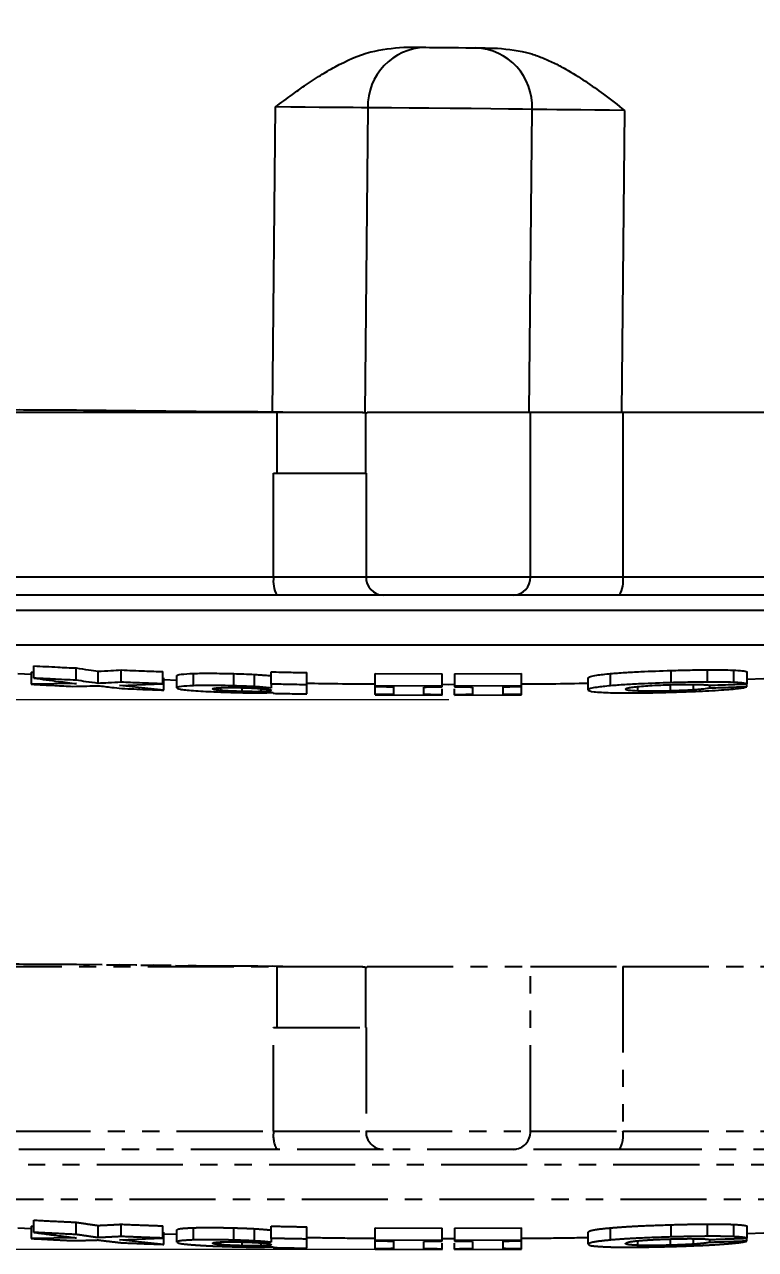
# Model space of a CAD drawing. Header units: millimetres. Extents: x 2454 to 4226, y 715 to 1968.
# Drawn here: x 3172 to 3225.9, y 792.8 to 883.1 of the extents above; entities that cross this region are included whole.
import ezdxf

# ---------------------------------------------------------------- set-up
doc = ezdxf.new("R2010")
doc.units = ezdxf.units.MM
doc.linetypes.add('PHANTOM', pattern=[12.7, 6.35, -1.27, 1.27, -1.27, 1.27, -1.27])
doc.layers.add('标注', color=3, linetype='Continuous', lineweight=13)
doc.styles.add('SLDTEXTSTYLE1', font='txt.shx', dxfattribs={"width": 0.7, "bigfont": 'gbcbig.shx'})
doc.dimstyles.new('SLDDIMSTYLE12$0', dxfattribs={"dimtxt": 12, "dimasz": 10, "dimexe": 0, "dimexo": 0.0625, "dimgap": 0.875, "dimtad": 1, "dimdec": 1, "dimlfac": 1.8, "dimrnd": 1e-09, "dimzin": 12, "dimdsep": 46, "dimtxsty": 'SLDTEXTSTYLE1', "dimcen": 0.09, "dimdle": 8.16, "dimclrd": 3, "dimclre": 3, "dimadec": 0, "dimazin": 3, "dimtfac": 1, "dimtdec": 1, "dimtofl": 0, "dimtmove": 0, "dimatfit": 3, "dimfxl": 0, "dimfrac": 2, "dimtolj": 1, "dimlwd": 5, "dimlwe": 5, "dimarcsym": 0})

# ---------------------------------------------------------------- blocks, each defined once
blk = doc.blocks.new('*D50')
at = {"layer": 'Defpoints', "color": 0, "transparency": 16777216}
for p in [(3205.353, 1072.804), (3019.249, 833.301), (3203.378, 833.301)]:
    blk.add_point(p, dxfattribs=at)
at = {"layer": '标注', "color": 3, "lineweight": 5, "transparency": 16777216}
blk.add_line((3205.291, 1072.804), (3019.249, 1072.804), dxfattribs=at)
at = {"layer": '标注', "color": 3, "linetype": 'Continuous', "lineweight": 5, "transparency": 16777216}
for p, q in [((3019.249, 1062.804), (3019.249, 843.301)), ((3203.316, 833.301), (3019.249, 833.301))]:
    blk.add_line(p, q, dxfattribs=at)
at = {"layer": '标注', "color": 3, "transparency": 16777216}
for points in [[(3017.583, 1062.804), (3020.916, 1062.804), (3019.249, 1072.804)], [(3017.583, 843.301), (3020.916, 843.301), (3019.249, 833.301)]]:
    blk.add_solid(points, dxfattribs=at)
at = {"layer": '标注', "color": 0, "transparency": 16777216, "insert": (3004.66, 912.633), "char_height": 12, "attachment_point": 5, "rotation": 90, "style": 'SLDTEXTSTYLE1'}
blk.add_mtext('\\A1;{\\fSimSun|b0|i0|c134|p2;\\H2.28571x;245}', dxfattribs=at)
blk = doc.blocks.new('*D64')
at = {"layer": 'Defpoints', "color": 0, "transparency": 16777216}
for p in [(3203.378, 833.301), (3018.945, 792.761), (3202.827, 792.761)]:
    blk.add_point(p, dxfattribs=at)
at = {"layer": '标注', "color": 3, "lineweight": 5, "transparency": 16777216}
blk.add_line((3203.316, 833.301), (3018.945, 833.301), dxfattribs=at)
at = {"layer": '标注', "color": 3, "linetype": 'Continuous', "lineweight": 5, "transparency": 16777216}
for p, q in [((3018.945, 823.301), (3018.945, 802.761)), ((3202.765, 792.761), (3018.945, 792.761))]:
    blk.add_line(p, q, dxfattribs=at)
at = {"layer": '标注', "color": 3, "transparency": 16777216}
for points in [[(3017.279, 823.301), (3020.612, 823.301), (3018.945, 833.301)], [(3017.279, 802.761), (3020.612, 802.761), (3018.945, 792.761)]]:
    blk.add_solid(points, dxfattribs=at)
at = {"layer": '标注', "color": 0, "transparency": 16777216, "insert": (3004.356, 813.031), "char_height": 12, "attachment_point": 5, "rotation": 90, "style": 'SLDTEXTSTYLE1'}
blk.add_mtext('\\A1;{\\H2.28571x;45}', dxfattribs=at)

msp = doc.modelspace()

# ---------------------------------------------------------------- linework, layer by layer
at = {"color": 7, "linetype": 'Continuous', "lineweight": 25}
for p, q in [((3190.304, 854.523), (3190.528, 877.022)), ((3197.342, 876.967), (3197.119, 854.468)), ((3209.252, 854.516), (3209.474, 876.846)), ((3216.289, 876.766), (3216.068, 854.516)), ((3155.716, 854.516), (3190.622, 854.516)), ((3191.074, 854.516), (3190.304, 854.523)), ((3190.622, 854.516), (3190.622, 850.016)), ((3190.622, 854.516), (3196.967, 854.516)), ((3197.119, 854.468), (3196.96, 854.469)), ((3197.119, 854.468), (3197.294, 854.467)), ((3197.173, 854.467), (3197.173, 850.016)), ((3197.289, 854.516), (3209.343, 854.516)), ((3209.343, 842.366), (3209.343, 854.516)), ((3209.343, 854.516), (3216.158, 854.516)), ((3216.158, 854.516), (3216.158, 842.366)), ((3216.158, 854.516), (3250.838, 854.516)), ((3190.396, 842.366), (3190.396, 850.016)), ((3190.396, 850.016), (3197.211, 850.016)), ((3197.211, 850.016), (3197.211, 842.366)), ((3132.439, 842.366), (3190.396, 842.366)), ((3190.396, 842.366), (3197.211, 842.366)), ((3197.211, 842.366), (3209.343, 842.366)), ((3209.343, 842.366), (3216.158, 842.366)), ((3216.158, 842.366), (3274.116, 842.366)), ((3190.637, 841.016), (3133.767, 841.016)), ((3198.475, 841.016), (3190.637, 841.016)), ((3208.08, 841.016), (3198.475, 841.016)), ((3215.917, 841.016), (3208.08, 841.016)), ((3272.787, 841.016), (3215.917, 841.016)), ((3139.254, 839.903), (3267.3, 839.903)), ((3141.666, 837.359), (3203.277, 837.359)), ((3172.706, 834.899), (3172.706, 835.802)), ((3171.515, 835.241), (3172.514, 835.188)), ((3172.514, 835.349), (3172.706, 835.351)), ((3172.514, 835.349), (3172.514, 834.447)), ((3175.823, 834.744), (3175.823, 835.647)), ((3177.445, 834.51), (3177.445, 835.412)), ((3179.149, 834.597), (3179.149, 835.5)), ((3182.22, 834.479), (3182.22, 835.381)), ((3182.302, 834.014), (3182.302, 834.915)), ((3182.302, 834.791), (3183.265, 834.76)), ((3183.265, 834.188), (3183.265, 835.089)), ((3184.474, 834.342), (3184.474, 835.243)), ((3187.462, 834.33), (3187.462, 835.231)), ((3188.965, 835.173), (3188.965, 834.271)), ((3190.221, 834.459), (3190.221, 835.36)), ((3192.842, 834.406), (3192.842, 835.308)), ((3197.877, 835.239), (3202.827, 835.215)), ((3197.877, 834.338), (3197.877, 835.239)), ((3202.827, 834.313), (3202.827, 835.215)), ((3203.727, 835.215), (3208.677, 835.239)), ((3203.727, 835.215), (3203.727, 834.313)), ((3208.677, 834.338), (3208.677, 835.239)), ((3213.61, 834.023), (3213.61, 834.924)), ((3215.259, 834.335), (3215.259, 835.237)), ((3219.714, 834.562), (3219.714, 835.464)), ((3222.399, 834.611), (3222.399, 835.513)), ((3224.312, 835.489), (3224.312, 834.586)), ((3225.313, 834.825), (3226.551, 834.871)), ((3225.341, 834.471), (3225.341, 835.373)), ((3175.859, 834.493), (3172.514, 834.447)), ((3179.021, 834.354), (3182.22, 834.479)), ((3182.302, 834.014), (3179.021, 834.354)), ((3186.472, 834.194), (3186.472, 833.991)), ((3188.039, 834.171), (3188.039, 833.915)), ((3189.442, 834.128), (3189.442, 833.903)), ((3192.842, 833.731), (3192.842, 834.406)), ((3202.827, 834.313), (3197.877, 834.338)), ((3197.877, 833.698), (3197.877, 834.322)), ((3199.227, 834.251), (3199.227, 833.702)), ((3201.477, 833.691), (3201.477, 834.239)), ((3202.827, 834.442), (3203.277, 834.441)), ((3202.827, 834.258), (3202.827, 834.313)), ((3202.827, 833.673), (3202.827, 834.101)), ((3203.277, 834.441), (3203.727, 834.442)), ((3208.677, 834.338), (3203.727, 834.313)), ((3203.727, 834.313), (3203.727, 834.258)), ((3203.727, 833.673), (3203.727, 834.101)), ((3205.077, 834.239), (3205.077, 833.691)), ((3207.327, 833.702), (3207.327, 834.251)), ((3208.677, 833.698), (3208.677, 834.283)), ((3217.255, 833.941), (3217.255, 834.278)), ((3219.677, 833.954), (3219.677, 834.415)), ((3221.372, 834.027), (3221.372, 834.434)), ((3222.564, 834.155), (3222.564, 834.377)), ((3225.313, 834.252), (3225.313, 834.47)), ((3197.877, 833.663), (3202.827, 833.638)), ((3202.827, 833.638), (3202.827, 833.673)), ((3203.727, 833.673), (3203.727, 833.638)), ((3203.727, 833.638), (3208.677, 833.663))]:
    msp.add_line(p, q, dxfattribs=at)
at = {"color": 7, "linetype": 'PHANTOM', "lineweight": 25}
for p, q in [((3155.716, 813.639), (3190.622, 813.639)), ((3191.074, 813.639), (3190.304, 813.646)), ((3190.622, 813.639), (3190.622, 809.139)), ((3190.622, 813.639), (3196.967, 813.639)), ((3197.119, 813.591), (3196.96, 813.592)), ((3197.119, 813.591), (3197.294, 813.59)), ((3197.173, 813.59), (3197.173, 809.139)), ((3197.289, 813.639), (3209.343, 813.639)), ((3209.343, 801.489), (3209.343, 813.639)), ((3209.343, 813.639), (3216.158, 813.639)), ((3216.158, 813.639), (3216.158, 801.489)), ((3216.158, 813.639), (3250.838, 813.639)), ((3190.396, 801.489), (3190.396, 809.139)), ((3190.396, 809.139), (3197.211, 809.139)), ((3197.211, 809.139), (3197.211, 801.489)), ((3132.439, 801.489), (3190.396, 801.489)), ((3190.396, 801.489), (3197.211, 801.489)), ((3197.211, 801.489), (3209.343, 801.489)), ((3209.343, 801.489), (3216.158, 801.489)), ((3216.158, 801.489), (3274.116, 801.489)), ((3190.637, 800.139), (3133.767, 800.139)), ((3198.475, 800.139), (3190.637, 800.139)), ((3208.08, 800.139), (3198.475, 800.139)), ((3215.917, 800.139), (3208.08, 800.139)), ((3272.787, 800.139), (3215.917, 800.139)), ((3139.254, 799.026), (3267.3, 799.026)), ((3141.666, 796.482), (3203.277, 796.482)), ((3171.515, 794.364), (3172.514, 794.311)), ((3172.514, 794.472), (3172.706, 794.474)), ((3172.514, 794.472), (3172.514, 793.57)), ((3172.706, 794.022), (3172.706, 794.925)), ((3175.823, 793.867), (3175.823, 794.77)), ((3177.445, 793.633), (3177.445, 794.535)), ((3179.149, 793.72), (3179.149, 794.623)), ((3182.22, 793.602), (3182.22, 794.504)), ((3183.265, 793.311), (3183.265, 794.212)), ((3184.474, 793.465), (3184.474, 794.366)), ((3187.462, 793.453), (3187.462, 794.354)), ((3188.965, 794.296), (3188.965, 793.394)), ((3190.221, 793.582), (3190.221, 794.483)), ((3192.842, 793.529), (3192.842, 794.431)), ((3197.877, 794.362), (3202.827, 794.338)), ((3197.877, 793.461), (3197.877, 794.362)), ((3202.827, 793.436), (3202.827, 794.338)), ((3203.727, 794.338), (3208.677, 794.362)), ((3203.727, 794.338), (3203.727, 793.436)), ((3208.677, 793.461), (3208.677, 794.362)), ((3215.259, 793.458), (3215.259, 794.36)), ((3219.714, 793.685), (3219.714, 794.587)), ((3222.399, 793.734), (3222.399, 794.636)), ((3224.312, 794.612), (3224.312, 793.709)), ((3225.341, 793.594), (3225.341, 794.496)), ((3175.859, 793.616), (3172.514, 793.57)), ((3179.021, 793.477), (3182.22, 793.602)), ((3182.302, 793.137), (3179.021, 793.477)), ((3182.302, 793.137), (3182.302, 794.038)), ((3182.302, 793.914), (3183.265, 793.883)), ((3186.472, 793.317), (3186.472, 793.114)), ((3188.039, 793.294), (3188.039, 793.038)), ((3189.442, 793.251), (3189.442, 793.026)), ((3192.842, 792.854), (3192.842, 793.529)), ((3202.827, 793.436), (3197.877, 793.461)), ((3197.877, 792.821), (3197.877, 793.445)), ((3199.227, 793.373), (3199.227, 792.825)), ((3201.477, 792.814), (3201.477, 793.362)), ((3202.827, 793.565), (3203.277, 793.564)), ((3202.827, 793.381), (3202.827, 793.436)), ((3202.827, 792.796), (3202.827, 793.224)), ((3203.277, 793.564), (3203.727, 793.565)), ((3208.677, 793.461), (3203.727, 793.436)), ((3203.727, 793.436), (3203.727, 793.381)), ((3203.727, 792.796), (3203.727, 793.224)), ((3205.077, 793.362), (3205.077, 792.814)), ((3207.327, 792.825), (3207.327, 793.373)), ((3208.677, 792.821), (3208.677, 793.406)), ((3213.61, 793.146), (3213.61, 794.047)), ((3217.255, 793.064), (3217.255, 793.4)), ((3219.677, 793.077), (3219.677, 793.538)), ((3221.372, 793.15), (3221.372, 793.557)), ((3222.564, 793.278), (3222.564, 793.5)), ((3225.313, 793.948), (3226.551, 793.994)), ((3225.313, 793.375), (3225.313, 793.593)), ((3197.877, 792.786), (3202.827, 792.761)), ((3202.827, 792.761), (3202.827, 792.796)), ((3203.727, 792.796), (3203.727, 792.761)), ((3203.727, 792.761), (3208.677, 792.786))]:
    msp.add_line(p, q, dxfattribs=at)
at = {"color": 7, "linetype": 'Continuous', "lineweight": 25, "flags": 128}
for points in [[(3199.997, 881.431), (3200.239, 881.429), (3200.469, 881.427), (3200.688, 881.426), (3200.895, 881.425), (3201.09, 881.424), (3201.272, 881.423), (3201.442, 881.422), (3201.6, 881.421)], [(3201.6, 881.421), (3201.892, 881.419), (3202.326, 881.416), (3202.863, 881.411), (3203.453, 881.405), (3204.044, 881.399), (3204.58, 881.394), (3205.014, 881.388), (3205.306, 881.384)], [(3205.306, 881.384), (3205.464, 881.382), (3205.634, 881.379), (3205.816, 881.377), (3206.011, 881.374), (3206.218, 881.371), (3206.437, 881.368), (3206.667, 881.365), (3206.909, 881.362)], [(3197.342, 876.967), (3196.866, 876.969), (3196.257, 876.973), (3195.526, 876.978), (3194.685, 876.985), (3193.749, 876.993), (3192.733, 877.002), (3191.653, 877.012), (3190.528, 877.022)], [(3209.474, 876.846), (3208.75, 876.856), (3207.714, 876.869), (3206.427, 876.884), (3204.963, 876.899), (3203.408, 876.915), (3201.854, 876.93), (3200.39, 876.944), (3199.102, 876.955), (3198.066, 876.962), (3197.342, 876.967)], [(3216.289, 876.766), (3215.164, 876.778), (3214.084, 876.79), (3213.067, 876.801), (3212.131, 876.812), (3211.291, 876.822), (3210.56, 876.831), (3209.951, 876.839), (3209.474, 876.846)], [(3132.35, 854.975), (3133.376, 854.975), (3134.718, 854.972), (3136.37, 854.965), (3138.324, 854.955), (3140.572, 854.942), (3143.103, 854.926), (3145.906, 854.906), (3148.968, 854.884), (3152.275, 854.859), (3155.813, 854.831), (3159.565, 854.8), (3163.515, 854.767), (3167.644, 854.731), (3171.934, 854.693), (3176.365, 854.653), (3180.918, 854.612), (3185.571, 854.568), (3190.304, 854.523)], [(3190.452, 854.516), (3189.235, 854.528), (3184.685, 854.571), (3180.219, 854.612), (3175.857, 854.652), (3171.62, 854.689)]]:
    msp.add_lwpolyline(points, dxfattribs=at)
at = {"color": 7, "linetype": 'PHANTOM', "lineweight": 25, "flags": 128}
for points in [[(3132.35, 814.098), (3133.376, 814.098), (3134.718, 814.095), (3136.37, 814.088), (3138.324, 814.078), (3140.572, 814.065), (3143.103, 814.049), (3145.906, 814.029), (3148.968, 814.007), (3152.275, 813.982), (3155.813, 813.953), (3159.565, 813.923), (3163.515, 813.89), (3167.644, 813.854), (3171.934, 813.816), (3176.365, 813.776), (3180.918, 813.735), (3185.571, 813.691), (3190.304, 813.646)], [(3190.452, 813.639), (3189.235, 813.651), (3184.685, 813.693), (3180.219, 813.735), (3175.857, 813.775), (3171.62, 813.812), (3167.528, 813.848), (3163.598, 813.882), (3159.848, 813.913), (3156.297, 813.942), (3152.959, 813.968), (3149.85, 813.991), (3146.985, 814.012), (3144.376, 814.03), (3142.036, 814.044), (3139.975, 814.056), (3138.201, 814.064), (3136.725, 814.069), (3135.552, 814.071), (3134.687, 814.07), (3134.135, 814.065), (3133.898, 814.058), (3133.977, 814.047), (3134.372, 814.033), (3134.65, 814.026)]]:
    msp.add_lwpolyline(points, dxfattribs=at)
at = {"color": 7, "linetype": 'Continuous', "lineweight": 25}
for centre, radius, start, end in [((3201.701, 877.063), 4.359, 91.32953, 181.26655), ((3205.119, 877.029), 4.359, 357.59453, 87.53153), ((3192.463, 842.039), 2.093, 171.02104, 209.26556), ((3198.519, 842.324), 1.309, 178.17325, 268.0486), ((3208.035, 842.324), 1.309, 271.9514, 1.82675), ((3214.091, 842.039), 2.093, 330.73437, 8.97898)]:
    msp.add_arc(centre, radius, start, end, dxfattribs=at)
at = {"color": 7, "linetype": 'PHANTOM', "lineweight": 25}
for centre, radius, start, end in [((3192.463, 801.162), 2.093, 171.02104, 209.26556), ((3198.519, 801.447), 1.309, 178.17325, 268.0486), ((3208.035, 801.447), 1.309, 271.9514, 1.82675), ((3214.091, 801.162), 2.093, 330.73437, 8.97898)]:
    msp.add_arc(centre, radius, start, end, dxfattribs=at)
at = {"color": 7, "linetype": 'Continuous', "lineweight": 25}
for points, knots in [([(3190.528, 877.022), (3190.943, 877.331), (3191.652, 877.858), (3192.751, 878.647), (3193.796, 879.337), (3195.379, 880.259), (3197.397, 881.195), (3199.175, 881.356), (3199.997, 881.431)], [0, 0, 0, 0, 0.146891, 0.250611, 0.38292, 0.500595, 0.76918, 1, 1, 1, 1]), ([(3206.909, 881.362), (3207.73, 881.277), (3208.853, 881.161), (3210.207, 880.665), (3211.08, 880.281), (3212.16, 879.712), (3213.386, 878.94), (3214.822, 877.905), (3215.77, 877.169), (3216.289, 876.766)], [0, 0, 0, 0, 0.230707, 0.315448, 0.404945, 0.499649, 0.659665, 0.813802, 1, 1, 1, 1]), ([(3203.277, 837.359), (3205.654, 837.359), (3210.506, 837.359), (3217.821, 837.359), (3225.169, 837.359), (3232.364, 837.359), (3239.207, 837.359), (3245.503, 837.359), (3250.923, 837.359), (3255.408, 837.359), (3258.962, 837.359), (3261.684, 837.359), (3263.559, 837.359), (3264.686, 837.359), (3264.822, 837.359), (3264.888, 837.359)], [0, 0, 0, 0, 0.073675, 0.150434, 0.229885, 0.311524, 0.394751, 0.478886, 0.563205, 0.640041, 0.715869, 0.790184, 0.862545, 0.932581, 1, 1, 1, 1]), ([(3172.706, 835.802), (3173.293, 835.771), (3174.331, 835.718), (3175.37, 835.668), (3175.823, 835.647)], [0, 0, 0, 0, 0.56439, 1, 1, 1, 1]), ([(3172.706, 834.899), (3173.312, 834.817), (3174.363, 834.675), (3175.414, 834.547), (3175.859, 834.493)], [0, 0, 0, 0, 0.5766331, 1, 1, 1, 1]), ([(3175.823, 834.744), (3175.245, 834.772), (3174.207, 834.821), (3173.168, 834.875), (3172.706, 834.899)], [0, 0, 0, 0, 0.555599, 1, 1, 1, 1]), ([(3175.823, 835.647), (3176.131, 835.601), (3176.671, 835.52), (3177.212, 835.444), (3177.445, 835.412)], [0, 0, 0, 0, 0.570017, 1, 1, 1, 1]), ([(3177.445, 835.412), (3177.762, 835.427), (3178.33, 835.453), (3178.898, 835.485), (3179.149, 835.5)], [0, 0, 0, 0, 0.5579958, 1, 1, 1, 1]), ([(3179.149, 835.5), (3179.726, 835.476), (3180.75, 835.435), (3181.773, 835.397), (3182.22, 835.381)], [0, 0, 0, 0, 0.563627, 1, 1, 1, 1]), ([(3183.265, 835.089), (3183.3, 835.125), (3183.363, 835.189), (3184.133, 835.227), (3184.474, 835.243)], [0, 0, 0, 0, 0.556041, 1, 1, 1, 1]), ([(3184.474, 835.243), (3184.671, 835.248), (3185.064, 835.258), (3185.795, 835.259), (3186.61, 835.252), (3187.178, 835.238), (3187.462, 835.231)], [0, 0, 0, 0, 0.249995, 0.500147, 0.75036, 1, 1, 1, 1]), ([(3187.462, 835.231), (3187.713, 835.224), (3188.235, 835.208), (3188.715, 835.185), (3188.965, 835.173)], [0, 0, 0, 0, 0.479645, 1, 1, 1, 1]), ([(3188.965, 835.173), (3189.099, 835.164), (3189.366, 835.147), (3189.808, 835.112), (3190.055, 835.086), (3190.221, 835.069)], [0, 0, 0, 0, 0.249107, 0.498716, 1, 1, 1, 1]), ([(3190.221, 835.36), (3190.711, 835.35), (3191.585, 835.331), (3192.458, 835.315), (3192.842, 835.308)], [0, 0, 0, 0, 0.561174, 1, 1, 1, 1]), ([(3213.61, 834.924), (3213.639, 834.959), (3213.693, 835.023), (3214.197, 835.129), (3214.88, 835.198), (3215.259, 835.237)], [0, 0, 0, 0, 0.35254, 0.639891, 1, 1, 1, 1]), ([(3215.259, 835.237), (3215.594, 835.264), (3216.237, 835.315), (3217.745, 835.398), (3218.951, 835.439), (3219.714, 835.464)], [0, 0, 0, 0, 0.285186, 0.547507, 1, 1, 1, 1]), ([(3219.714, 835.464), (3220.191, 835.477), (3221.115, 835.501), (3221.981, 835.509), (3222.399, 835.513)], [0, 0, 0, 0, 0.517483, 1, 1, 1, 1]), ([(3222.399, 835.513), (3222.766, 835.514), (3223.5, 835.515), (3224.041, 835.497), (3224.312, 835.489)], [0, 0, 0, 0, 0.4995071, 1, 1, 1, 1]), ([(3224.312, 835.489), (3224.544, 835.475), (3225.059, 835.444), (3225.241, 835.398), (3225.341, 835.373)], [0, 0, 0, 0, 0.450733, 1, 1, 1, 1]), ([(3172.514, 834.447), (3173.094, 834.417), (3174.117, 834.364), (3175.141, 834.314), (3175.584, 834.293)], [0, 0, 0, 0, 0.566888, 1, 1, 1, 1]), ([(3175.584, 834.293), (3175.931, 834.301), (3176.551, 834.314), (3177.171, 834.333), (3177.445, 834.342)], [0, 0, 0, 0, 0.558911, 1, 1, 1, 1]), ([(3177.445, 834.51), (3177.147, 834.551), (3176.607, 834.627), (3176.066, 834.708), (3175.823, 834.744)], [0, 0, 0, 0, 0.549983, 1, 1, 1, 1]), ([(3179.149, 834.597), (3178.83, 834.58), (3178.262, 834.548), (3177.694, 834.521), (3177.445, 834.51)], [0, 0, 0, 0, 0.561954, 1, 1, 1, 1]), ([(3177.445, 834.342), (3177.779, 834.3), (3178.362, 834.228), (3178.946, 834.162), (3179.195, 834.133)], [0, 0, 0, 0, 0.572061, 1, 1, 1, 1]), ([(3182.22, 834.479), (3181.65, 834.5), (3180.627, 834.537), (3179.603, 834.579), (3179.149, 834.597)], [0, 0, 0, 0, 0.556353, 1, 1, 1, 1]), ([(3179.195, 834.133), (3179.782, 834.11), (3180.818, 834.068), (3181.853, 834.03), (3182.302, 834.014)], [0, 0, 0, 0, 0.5666076, 1, 1, 1, 1]), ([(3184.474, 834.342), (3184.133, 834.325), (3183.363, 834.288), (3183.3, 834.224), (3183.265, 834.188)], [0, 0, 0, 0, 0.443959, 1, 1, 1, 1]), ([(3183.265, 834.188), (3183.301, 834.153), (3183.356, 834.101), (3183.845, 834.033), (3184.265, 833.998), (3184.474, 833.981)], [0, 0, 0, 0, 0.49875, 0.750257, 1, 1, 1, 1]), ([(3187.462, 834.33), (3187.178, 834.337), (3186.61, 834.35), (3185.795, 834.357), (3185.064, 834.356), (3184.671, 834.346), (3184.474, 834.342)], [0, 0, 0, 0, 0.24964, 0.499853, 0.750005, 1, 1, 1, 1]), ([(3184.474, 833.981), (3184.709, 833.964), (3185.155, 833.933), (3186.146, 833.883), (3186.934, 833.858), (3187.425, 833.842)], [0, 0, 0, 0, 0.294236, 0.559365, 1, 1, 1, 1]), ([(3185.886, 834.106), (3185.904, 834.121), (3185.932, 834.143), (3186.168, 834.173), (3186.375, 834.187), (3186.478, 834.195)], [0, 0, 0, 0, 0.501568, 0.7512, 1, 1, 1, 1]), ([(3186.472, 833.991), (3186.369, 834), (3186.16, 834.02), (3185.932, 834.057), (3185.904, 834.087), (3185.886, 834.106)], [0, 0, 0, 0, 0.248427, 0.500533, 1, 1, 1, 1]), ([(3188.039, 833.915), (3187.776, 833.923), (3187.35, 833.937), (3186.819, 833.964), (3186.592, 833.981), (3186.472, 833.991)], [0, 0, 0, 0, 0.433668, 0.700456, 1, 1, 1, 1]), ([(3186.478, 834.195), (3186.579, 834.198), (3186.779, 834.204), (3187.171, 834.206), (3187.617, 834.203), (3187.929, 834.196), (3188.085, 834.192)], [0, 0, 0, 0, 0.249108, 0.498915, 0.749263, 1, 1, 1, 1]), ([(3188.965, 834.271), (3188.715, 834.283), (3188.235, 834.307), (3187.713, 834.322), (3187.462, 834.33)], [0, 0, 0, 0, 0.520355, 1, 1, 1, 1]), ([(3189.442, 833.903), (3189.24, 833.901), (3188.827, 833.898), (3188.305, 833.909), (3188.039, 833.915)], [0, 0, 0, 0, 0.4908866, 1, 1, 1, 1]), ([(3188.085, 834.192), (3188.294, 834.186), (3188.618, 834.176), (3189.03, 834.157), (3189.216, 834.145), (3189.311, 834.139)], [0, 0, 0, 0, 0.4678741, 0.7264661, 1, 1, 1, 1]), ([(3190.221, 834.168), (3190.055, 834.185), (3189.808, 834.211), (3189.366, 834.245), (3189.099, 834.263), (3188.965, 834.271)], [0, 0, 0, 0, 0.501284, 0.750893, 1, 1, 1, 1]), ([(3189.311, 834.139), (3189.467, 834.127), (3189.781, 834.102), (3190.162, 834.055), (3190.203, 834.018), (3190.23, 833.994)], [0, 0, 0, 0, 0.249846, 0.5015343, 1, 1, 1, 1]), ([(3190.23, 833.994), (3190.204, 833.972), (3190.168, 833.94), (3189.814, 833.913), (3189.56, 833.906), (3189.442, 833.903)], [0, 0, 0, 0, 0.5615763, 0.7980896, 1, 1, 1, 1]), ([(3190.221, 834.459), (3190.221, 834.4), (3190.221, 834.297), (3190.221, 834.206), (3190.221, 834.168)], [0, 0, 0, 0, 0.575496, 1, 1, 1, 1]), ([(3192.842, 834.406), (3192.354, 834.415), (3191.48, 834.431), (3190.606, 834.45), (3190.221, 834.459)], [0, 0, 0, 0, 0.5587912, 1, 1, 1, 1]), ([(3192.842, 834.529), (3193.608, 834.516), (3195.285, 834.487), (3196.964, 834.474), (3197.877, 834.467)], [0, 0, 0, 0, 0.456408, 1, 1, 1, 1]), ([(3197.877, 834.338), (3197.877, 834.327), (3197.877, 834.309), (3197.877, 834.291), (3197.877, 834.283)], [0, 0, 0, 0, 0.563026, 1, 1, 1, 1]), ([(3197.877, 834.283), (3198.107, 834.28), (3198.58, 834.274), (3199.007, 834.258), (3199.227, 834.251)], [0, 0, 0, 0, 0.485253, 1, 1, 1, 1]), ([(3201.477, 834.239), (3201.694, 834.245), (3202.121, 834.256), (3202.594, 834.257), (3202.827, 834.258)], [0, 0, 0, 0, 0.508208, 1, 1, 1, 1]), ([(3203.727, 834.258), (3203.96, 834.257), (3204.433, 834.256), (3204.86, 834.245), (3205.077, 834.239)], [0, 0, 0, 0, 0.491793, 1, 1, 1, 1]), ([(3207.327, 834.251), (3207.547, 834.258), (3207.974, 834.274), (3208.447, 834.28), (3208.677, 834.283)], [0, 0, 0, 0, 0.514749, 1, 1, 1, 1]), ([(3208.677, 834.467), (3209.408, 834.472), (3211.053, 834.485), (3212.696, 834.512), (3213.61, 834.527)], [0, 0, 0, 0, 0.4440611, 1, 1, 1, 1]), ([(3208.677, 834.283), (3208.677, 834.293), (3208.677, 834.311), (3208.677, 834.33), (3208.677, 834.338)], [0, 0, 0, 0, 0.556974, 1, 1, 1, 1]), ([(3215.259, 834.335), (3214.88, 834.297), (3214.197, 834.227), (3213.693, 834.121), (3213.639, 834.058), (3213.61, 834.023)], [0, 0, 0, 0, 0.36011, 0.647462, 1, 1, 1, 1]), ([(3213.61, 834.023), (3213.659, 833.975), (3213.749, 833.888), (3214.781, 833.844), (3215.248, 833.823)], [0, 0, 0, 0, 0.5477404, 1, 1, 1, 1]), ([(3219.714, 834.562), (3218.951, 834.536), (3217.745, 834.496), (3216.237, 834.413), (3215.594, 834.362), (3215.259, 834.335)], [0, 0, 0, 0, 0.452493, 0.714814, 1, 1, 1, 1]), ([(3216.359, 834.078), (3216.387, 834.112), (3216.428, 834.162), (3216.781, 834.23), (3217.093, 834.264), (3217.248, 834.281)], [0, 0, 0, 0, 0.501448, 0.75111, 1, 1, 1, 1]), ([(3217.255, 833.941), (3216.994, 833.956), (3216.413, 833.989), (3216.378, 834.046), (3216.359, 834.078)], [0, 0, 0, 0, 0.448512, 1, 1, 1, 1]), ([(3217.248, 834.281), (3217.434, 834.297), (3217.785, 834.329), (3218.644, 834.379), (3219.337, 834.403), (3219.769, 834.418)], [0, 0, 0, 0, 0.296714, 0.56253, 1, 1, 1, 1]), ([(3219.677, 833.954), (3219.441, 833.948), (3218.97, 833.936), (3218.298, 833.929), (3217.709, 833.93), (3217.406, 833.937), (3217.255, 833.941)], [0, 0, 0, 0, 0.2537055, 0.5049721, 0.7538844, 1, 1, 1, 1]), ([(3219.64, 833.856), (3220.277, 833.876), (3221.271, 833.908), (3222.55, 833.97), (3223.132, 834.008), (3223.433, 834.027)], [0, 0, 0, 0, 0.462063, 0.722152, 1, 1, 1, 1]), ([(3221.372, 834.027), (3221.096, 834.011), (3220.575, 833.982), (3219.964, 833.963), (3219.677, 833.954)], [0, 0, 0, 0, 0.531035, 1, 1, 1, 1]), ([(3222.399, 834.611), (3221.981, 834.607), (3221.115, 834.599), (3220.191, 834.574), (3219.714, 834.562)], [0, 0, 0, 0, 0.482517, 1, 1, 1, 1]), ([(3219.769, 834.418), (3220.081, 834.425), (3220.719, 834.44), (3221.467, 834.437), (3221.941, 834.426), (3222.333, 834.41), (3222.487, 834.388), (3222.591, 834.374)], [0, 0, 0, 0, 0.233217, 0.476546, 0.60225, 0.732009, 1, 1, 1, 1]), ([(3222.564, 834.155), (3222.429, 834.134), (3222.226, 834.101), (3221.809, 834.059), (3221.518, 834.038), (3221.372, 834.027)], [0, 0, 0, 0, 0.498783, 0.7505649, 1, 1, 1, 1]), ([(3224.312, 834.586), (3224.041, 834.595), (3223.5, 834.613), (3222.766, 834.611), (3222.399, 834.611)], [0, 0, 0, 0, 0.500493, 1, 1, 1, 1]), ([(3225.313, 834.252), (3224.796, 834.233), (3223.88, 834.199), (3222.963, 834.168), (3222.564, 834.155)], [0, 0, 0, 0, 0.5641342, 1, 1, 1, 1]), ([(3222.591, 834.374), (3223.102, 834.391), (3224.018, 834.422), (3224.935, 834.456), (3225.341, 834.471)], [0, 0, 0, 0, 0.556828, 1, 1, 1, 1]), ([(3223.433, 834.027), (3223.677, 834.046), (3224.167, 834.083), (3224.906, 834.158), (3225.15, 834.215), (3225.313, 834.252)], [0, 0, 0, 0, 0.250013, 0.500775, 1, 1, 1, 1]), ([(3225.341, 834.471), (3225.241, 834.496), (3225.059, 834.542), (3224.544, 834.573), (3224.312, 834.586)], [0, 0, 0, 0, 0.549267, 1, 1, 1, 1]), ([(3187.425, 833.842), (3187.735, 833.835), (3188.358, 833.82), (3189.238, 833.816), (3189.933, 833.824), (3190.216, 833.84), (3190.358, 833.849)], [0, 0, 0, 0, 0.245195, 0.492761, 0.744341, 1, 1, 1, 1]), ([(3190.358, 833.849), (3190.358, 833.835), (3190.358, 833.812), (3190.358, 833.79), (3190.358, 833.78)], [0, 0, 0, 0, 0.5662776, 1, 1, 1, 1]), ([(3190.358, 833.78), (3190.824, 833.77), (3191.652, 833.753), (3192.48, 833.738), (3192.842, 833.731)], [0, 0, 0, 0, 0.563122, 1, 1, 1, 1]), ([(3199.227, 833.702), (3199.013, 833.699), (3198.586, 833.694), (3198.113, 833.697), (3197.877, 833.698)], [0, 0, 0, 0, 0.50186, 1, 1, 1, 1]), ([(3197.877, 833.698), (3197.877, 833.691), (3197.877, 833.679), (3197.877, 833.668), (3197.877, 833.663)], [0, 0, 0, 0, 0.564495, 1, 1, 1, 1]), ([(3202.827, 833.673), (3202.595, 833.674), (3202.121, 833.676), (3201.695, 833.686), (3201.477, 833.691)], [0, 0, 0, 0, 0.49078, 1, 1, 1, 1]), ([(3205.077, 833.691), (3204.86, 833.686), (3204.433, 833.676), (3203.959, 833.674), (3203.727, 833.673)], [0, 0, 0, 0, 0.509216, 1, 1, 1, 1]), ([(3208.677, 833.698), (3208.441, 833.697), (3207.968, 833.694), (3207.541, 833.699), (3207.327, 833.702)], [0, 0, 0, 0, 0.49814, 1, 1, 1, 1]), ([(3208.677, 833.663), (3208.677, 833.669), (3208.677, 833.681), (3208.677, 833.693), (3208.677, 833.698)], [0, 0, 0, 0, 0.555505, 1, 1, 1, 1]), ([(3215.248, 833.823), (3215.525, 833.818), (3216.09, 833.807), (3217.16, 833.809), (3218.368, 833.824), (3219.212, 833.845), (3219.64, 833.856)], [0, 0, 0, 0, 0.239072, 0.485952, 0.739492, 1, 1, 1, 1])]:
    msp.add_open_spline(points, degree=3, knots=knots, dxfattribs=at)
at = {"color": 7, "linetype": 'PHANTOM', "lineweight": 25}
for points, knots in [([(3203.277, 796.482), (3205.654, 796.482), (3210.506, 796.482), (3217.821, 796.482), (3225.169, 796.482), (3232.364, 796.482), (3239.207, 796.482), (3245.503, 796.482), (3250.923, 796.482), (3255.408, 796.482), (3258.962, 796.482), (3261.684, 796.482), (3263.559, 796.482), (3264.686, 796.482), (3264.822, 796.482), (3264.888, 796.482)], [0, 0, 0, 0, 0.073675, 0.150434, 0.229885, 0.311524, 0.394751, 0.478886, 0.563205, 0.640041, 0.715869, 0.790184, 0.862545, 0.932581, 1, 1, 1, 1]), ([(3172.706, 794.925), (3173.293, 794.894), (3174.331, 794.841), (3175.37, 794.791), (3175.823, 794.77)], [0, 0, 0, 0, 0.56439, 1, 1, 1, 1]), ([(3175.823, 794.77), (3176.131, 794.724), (3176.671, 794.643), (3177.212, 794.567), (3177.445, 794.535)], [0, 0, 0, 0, 0.570017, 1, 1, 1, 1]), ([(3177.445, 794.535), (3177.762, 794.55), (3178.33, 794.576), (3178.898, 794.608), (3179.149, 794.623)], [0, 0, 0, 0, 0.5579958, 1, 1, 1, 1]), ([(3179.149, 794.623), (3179.726, 794.599), (3180.75, 794.558), (3181.773, 794.52), (3182.22, 794.504)], [0, 0, 0, 0, 0.563627, 1, 1, 1, 1]), ([(3183.265, 794.212), (3183.3, 794.248), (3183.363, 794.312), (3184.133, 794.35), (3184.474, 794.366)], [0, 0, 0, 0, 0.556041, 1, 1, 1, 1]), ([(3184.474, 794.366), (3184.671, 794.371), (3185.064, 794.381), (3185.795, 794.382), (3186.61, 794.375), (3187.178, 794.361), (3187.462, 794.354)], [0, 0, 0, 0, 0.249995, 0.500147, 0.75036, 1, 1, 1, 1]), ([(3187.462, 794.354), (3187.713, 794.347), (3188.235, 794.331), (3188.715, 794.308), (3188.965, 794.296)], [0, 0, 0, 0, 0.479645, 1, 1, 1, 1]), ([(3188.965, 794.296), (3189.099, 794.287), (3189.366, 794.27), (3189.808, 794.235), (3190.055, 794.209), (3190.221, 794.192)], [0, 0, 0, 0, 0.249107, 0.498716, 1, 1, 1, 1]), ([(3190.221, 794.483), (3190.711, 794.473), (3191.585, 794.454), (3192.458, 794.438), (3192.842, 794.431)], [0, 0, 0, 0, 0.561174, 1, 1, 1, 1]), ([(3213.61, 794.047), (3213.639, 794.082), (3213.693, 794.146), (3214.197, 794.252), (3214.88, 794.321), (3215.259, 794.36)], [0, 0, 0, 0, 0.35254, 0.639891, 1, 1, 1, 1]), ([(3215.259, 794.36), (3215.594, 794.387), (3216.237, 794.438), (3217.745, 794.521), (3218.951, 794.561), (3219.714, 794.587)], [0, 0, 0, 0, 0.285186, 0.547507, 1, 1, 1, 1]), ([(3219.714, 794.587), (3220.191, 794.6), (3221.115, 794.624), (3221.981, 794.632), (3222.399, 794.636)], [0, 0, 0, 0, 0.517483, 1, 1, 1, 1]), ([(3222.399, 794.636), (3222.766, 794.637), (3223.5, 794.638), (3224.041, 794.62), (3224.312, 794.612)], [0, 0, 0, 0, 0.4995071, 1, 1, 1, 1]), ([(3224.312, 794.612), (3224.544, 794.598), (3225.059, 794.567), (3225.241, 794.521), (3225.341, 794.496)], [0, 0, 0, 0, 0.450733, 1, 1, 1, 1]), ([(3172.514, 793.57), (3173.094, 793.54), (3174.117, 793.486), (3175.141, 793.437), (3175.584, 793.416)], [0, 0, 0, 0, 0.566888, 1, 1, 1, 1]), ([(3172.706, 794.022), (3173.312, 793.94), (3174.363, 793.798), (3175.414, 793.67), (3175.859, 793.616)], [0, 0, 0, 0, 0.5766331, 1, 1, 1, 1]), ([(3175.823, 793.867), (3175.245, 793.895), (3174.207, 793.944), (3173.168, 793.998), (3172.706, 794.022)], [0, 0, 0, 0, 0.555599, 1, 1, 1, 1]), ([(3175.584, 793.416), (3175.931, 793.424), (3176.551, 793.437), (3177.171, 793.456), (3177.445, 793.464)], [0, 0, 0, 0, 0.558911, 1, 1, 1, 1]), ([(3177.445, 793.633), (3177.147, 793.674), (3176.607, 793.75), (3176.066, 793.831), (3175.823, 793.867)], [0, 0, 0, 0, 0.549983, 1, 1, 1, 1]), ([(3179.149, 793.72), (3178.83, 793.703), (3178.262, 793.671), (3177.694, 793.644), (3177.445, 793.633)], [0, 0, 0, 0, 0.561954, 1, 1, 1, 1]), ([(3177.445, 793.464), (3177.779, 793.423), (3178.362, 793.351), (3178.946, 793.285), (3179.195, 793.256)], [0, 0, 0, 0, 0.572061, 1, 1, 1, 1]), ([(3182.22, 793.602), (3181.65, 793.623), (3180.627, 793.66), (3179.603, 793.702), (3179.149, 793.72)], [0, 0, 0, 0, 0.556353, 1, 1, 1, 1]), ([(3179.195, 793.256), (3179.782, 793.233), (3180.818, 793.191), (3181.853, 793.153), (3182.302, 793.137)], [0, 0, 0, 0, 0.5666076, 1, 1, 1, 1]), ([(3184.474, 793.465), (3184.133, 793.448), (3183.363, 793.411), (3183.3, 793.346), (3183.265, 793.311)], [0, 0, 0, 0, 0.443959, 1, 1, 1, 1]), ([(3183.265, 793.311), (3183.301, 793.276), (3183.356, 793.224), (3183.845, 793.156), (3184.265, 793.121), (3184.474, 793.104)], [0, 0, 0, 0, 0.49875, 0.750257, 1, 1, 1, 1]), ([(3187.462, 793.453), (3187.178, 793.459), (3186.61, 793.473), (3185.795, 793.48), (3185.064, 793.479), (3184.671, 793.469), (3184.474, 793.465)], [0, 0, 0, 0, 0.24964, 0.499853, 0.750005, 1, 1, 1, 1]), ([(3185.886, 793.229), (3185.904, 793.244), (3185.932, 793.266), (3186.168, 793.296), (3186.375, 793.31), (3186.478, 793.318)], [0, 0, 0, 0, 0.501568, 0.7512, 1, 1, 1, 1]), ([(3186.472, 793.114), (3186.369, 793.123), (3186.16, 793.143), (3185.932, 793.18), (3185.904, 793.209), (3185.886, 793.229)], [0, 0, 0, 0, 0.248427, 0.500533, 1, 1, 1, 1]), ([(3186.478, 793.318), (3186.579, 793.321), (3186.779, 793.327), (3187.171, 793.329), (3187.617, 793.326), (3187.929, 793.319), (3188.085, 793.315)], [0, 0, 0, 0, 0.249108, 0.498915, 0.749263, 1, 1, 1, 1]), ([(3188.965, 793.394), (3188.715, 793.406), (3188.235, 793.43), (3187.713, 793.445), (3187.462, 793.453)], [0, 0, 0, 0, 0.520355, 1, 1, 1, 1]), ([(3188.085, 793.315), (3188.294, 793.309), (3188.618, 793.299), (3189.03, 793.28), (3189.216, 793.268), (3189.311, 793.262)], [0, 0, 0, 0, 0.4678741, 0.7264661, 1, 1, 1, 1]), ([(3190.221, 793.291), (3190.055, 793.308), (3189.808, 793.334), (3189.366, 793.368), (3189.099, 793.386), (3188.965, 793.394)], [0, 0, 0, 0, 0.501284, 0.750893, 1, 1, 1, 1]), ([(3189.311, 793.262), (3189.467, 793.25), (3189.781, 793.225), (3190.162, 793.178), (3190.203, 793.141), (3190.23, 793.117)], [0, 0, 0, 0, 0.249846, 0.5015343, 1, 1, 1, 1]), ([(3190.221, 793.582), (3190.221, 793.523), (3190.221, 793.42), (3190.221, 793.329), (3190.221, 793.291)], [0, 0, 0, 0, 0.575496, 1, 1, 1, 1]), ([(3192.842, 793.529), (3192.354, 793.538), (3191.48, 793.554), (3190.606, 793.573), (3190.221, 793.582)], [0, 0, 0, 0, 0.5587912, 1, 1, 1, 1]), ([(3192.842, 793.652), (3193.608, 793.639), (3195.285, 793.61), (3196.964, 793.597), (3197.877, 793.59)], [0, 0, 0, 0, 0.456408, 1, 1, 1, 1]), ([(3197.877, 793.461), (3197.877, 793.45), (3197.877, 793.432), (3197.877, 793.414), (3197.877, 793.406)], [0, 0, 0, 0, 0.563026, 1, 1, 1, 1]), ([(3197.877, 793.406), (3198.107, 793.403), (3198.58, 793.397), (3199.007, 793.381), (3199.227, 793.373)], [0, 0, 0, 0, 0.485253, 1, 1, 1, 1]), ([(3201.477, 793.362), (3201.694, 793.368), (3202.121, 793.379), (3202.594, 793.38), (3202.827, 793.381)], [0, 0, 0, 0, 0.508208, 1, 1, 1, 1]), ([(3203.727, 793.381), (3203.96, 793.38), (3204.433, 793.379), (3204.86, 793.368), (3205.077, 793.362)], [0, 0, 0, 0, 0.491793, 1, 1, 1, 1]), ([(3207.327, 793.373), (3207.547, 793.381), (3207.974, 793.397), (3208.447, 793.403), (3208.677, 793.406)], [0, 0, 0, 0, 0.514749, 1, 1, 1, 1]), ([(3208.677, 793.59), (3209.408, 793.595), (3211.053, 793.607), (3212.696, 793.635), (3213.61, 793.65)], [0, 0, 0, 0, 0.4440611, 1, 1, 1, 1]), ([(3208.677, 793.406), (3208.677, 793.416), (3208.677, 793.434), (3208.677, 793.453), (3208.677, 793.461)], [0, 0, 0, 0, 0.556974, 1, 1, 1, 1]), ([(3215.259, 793.458), (3214.88, 793.42), (3214.197, 793.35), (3213.693, 793.244), (3213.639, 793.181), (3213.61, 793.146)], [0, 0, 0, 0, 0.36011, 0.647462, 1, 1, 1, 1]), ([(3219.714, 793.685), (3218.951, 793.659), (3217.745, 793.619), (3216.237, 793.536), (3215.594, 793.485), (3215.259, 793.458)], [0, 0, 0, 0, 0.452493, 0.714814, 1, 1, 1, 1]), ([(3216.359, 793.201), (3216.387, 793.235), (3216.428, 793.285), (3216.781, 793.353), (3217.093, 793.387), (3217.248, 793.404)], [0, 0, 0, 0, 0.501448, 0.75111, 1, 1, 1, 1]), ([(3217.248, 793.404), (3217.434, 793.42), (3217.785, 793.452), (3218.644, 793.502), (3219.337, 793.526), (3219.769, 793.541)], [0, 0, 0, 0, 0.296714, 0.56253, 1, 1, 1, 1]), ([(3222.399, 793.734), (3221.981, 793.73), (3221.115, 793.722), (3220.191, 793.697), (3219.714, 793.685)], [0, 0, 0, 0, 0.482517, 1, 1, 1, 1]), ([(3219.769, 793.541), (3220.081, 793.548), (3220.719, 793.563), (3221.467, 793.56), (3221.941, 793.549), (3222.333, 793.533), (3222.487, 793.511), (3222.591, 793.497)], [0, 0, 0, 0, 0.233217, 0.476546, 0.60225, 0.732009, 1, 1, 1, 1]), ([(3222.564, 793.278), (3222.429, 793.257), (3222.226, 793.224), (3221.809, 793.182), (3221.518, 793.161), (3221.372, 793.15)], [0, 0, 0, 0, 0.498783, 0.7505649, 1, 1, 1, 1]), ([(3224.312, 793.709), (3224.041, 793.718), (3223.5, 793.736), (3222.766, 793.734), (3222.399, 793.734)], [0, 0, 0, 0, 0.500493, 1, 1, 1, 1]), ([(3225.313, 793.375), (3224.796, 793.356), (3223.88, 793.322), (3222.963, 793.291), (3222.564, 793.278)], [0, 0, 0, 0, 0.5641342, 1, 1, 1, 1]), ([(3222.591, 793.497), (3223.102, 793.514), (3224.018, 793.545), (3224.935, 793.579), (3225.341, 793.594)], [0, 0, 0, 0, 0.556828, 1, 1, 1, 1]), ([(3223.433, 793.15), (3223.677, 793.169), (3224.167, 793.206), (3224.906, 793.281), (3225.15, 793.337), (3225.313, 793.375)], [0, 0, 0, 0, 0.250013, 0.500775, 1, 1, 1, 1]), ([(3225.341, 793.594), (3225.241, 793.619), (3225.059, 793.665), (3224.544, 793.696), (3224.312, 793.709)], [0, 0, 0, 0, 0.549267, 1, 1, 1, 1]), ([(3184.474, 793.104), (3184.709, 793.087), (3185.155, 793.056), (3186.146, 793.006), (3186.934, 792.981), (3187.425, 792.965)], [0, 0, 0, 0, 0.294236, 0.559365, 1, 1, 1, 1]), ([(3188.039, 793.038), (3187.776, 793.046), (3187.35, 793.06), (3186.819, 793.087), (3186.592, 793.104), (3186.472, 793.114)], [0, 0, 0, 0, 0.433668, 0.700456, 1, 1, 1, 1]), ([(3187.425, 792.965), (3187.735, 792.958), (3188.358, 792.943), (3189.238, 792.939), (3189.933, 792.947), (3190.216, 792.963), (3190.358, 792.971)], [0, 0, 0, 0, 0.245195, 0.492761, 0.744341, 1, 1, 1, 1]), ([(3189.442, 793.026), (3189.24, 793.024), (3188.827, 793.021), (3188.305, 793.032), (3188.039, 793.038)], [0, 0, 0, 0, 0.4908866, 1, 1, 1, 1]), ([(3190.23, 793.117), (3190.204, 793.095), (3190.168, 793.063), (3189.814, 793.036), (3189.56, 793.029), (3189.442, 793.026)], [0, 0, 0, 0, 0.5615763, 0.7980896, 1, 1, 1, 1]), ([(3190.358, 792.971), (3190.358, 792.958), (3190.358, 792.935), (3190.358, 792.913), (3190.358, 792.903)], [0, 0, 0, 0, 0.5662776, 1, 1, 1, 1]), ([(3190.358, 792.903), (3190.824, 792.893), (3191.652, 792.876), (3192.48, 792.861), (3192.842, 792.854)], [0, 0, 0, 0, 0.563122, 1, 1, 1, 1]), ([(3199.227, 792.825), (3199.013, 792.822), (3198.586, 792.817), (3198.113, 792.82), (3197.877, 792.821)], [0, 0, 0, 0, 0.50186, 1, 1, 1, 1]), ([(3197.877, 792.821), (3197.877, 792.814), (3197.877, 792.802), (3197.877, 792.791), (3197.877, 792.786)], [0, 0, 0, 0, 0.564495, 1, 1, 1, 1]), ([(3202.827, 792.796), (3202.595, 792.797), (3202.121, 792.799), (3201.695, 792.809), (3201.477, 792.814)], [0, 0, 0, 0, 0.49078, 1, 1, 1, 1]), ([(3205.077, 792.814), (3204.86, 792.809), (3204.433, 792.799), (3203.959, 792.797), (3203.727, 792.796)], [0, 0, 0, 0, 0.509216, 1, 1, 1, 1]), ([(3208.677, 792.821), (3208.441, 792.82), (3207.968, 792.817), (3207.541, 792.822), (3207.327, 792.825)], [0, 0, 0, 0, 0.49814, 1, 1, 1, 1]), ([(3208.677, 792.786), (3208.677, 792.792), (3208.677, 792.804), (3208.677, 792.816), (3208.677, 792.821)], [0, 0, 0, 0, 0.555505, 1, 1, 1, 1]), ([(3213.61, 793.146), (3213.659, 793.098), (3213.749, 793.011), (3214.781, 792.966), (3215.248, 792.946)], [0, 0, 0, 0, 0.5477404, 1, 1, 1, 1]), ([(3215.248, 792.946), (3215.525, 792.941), (3216.09, 792.93), (3217.16, 792.932), (3218.368, 792.947), (3219.212, 792.968), (3219.64, 792.979)], [0, 0, 0, 0, 0.239072, 0.485952, 0.739492, 1, 1, 1, 1]), ([(3217.255, 793.064), (3216.994, 793.079), (3216.413, 793.112), (3216.378, 793.169), (3216.359, 793.201)], [0, 0, 0, 0, 0.448512, 1, 1, 1, 1]), ([(3219.677, 793.077), (3219.441, 793.071), (3218.97, 793.059), (3218.298, 793.052), (3217.709, 793.053), (3217.406, 793.06), (3217.255, 793.064)], [0, 0, 0, 0, 0.2537055, 0.5049721, 0.7538844, 1, 1, 1, 1]), ([(3219.64, 792.979), (3220.277, 792.999), (3221.271, 793.031), (3222.55, 793.093), (3223.132, 793.13), (3223.433, 793.15)], [0, 0, 0, 0, 0.462063, 0.722152, 1, 1, 1, 1]), ([(3221.372, 793.15), (3221.096, 793.134), (3220.575, 793.105), (3219.964, 793.086), (3219.677, 793.077)], [0, 0, 0, 0, 0.531035, 1, 1, 1, 1])]:
    msp.add_open_spline(points, degree=3, knots=knots, dxfattribs=at)

# ---------------------------------------------------------------- dimensions: what is measured, and where the dimension line sits
at = {"layer": '标注'}
for base, p1, p2, text, picture, middle in [((3019.249, 833.301), (3205.353, 1072.804), (3203.378, 833.301), '{\\fSimSun|b0|i0|c134|p2;\\H2.28571x;245}', '*D50', (3019.249, 912.633)), ((3018.945, 792.761), (3203.378, 833.301), (3202.827, 792.761), '{\\H2.28571x;45}', '*D64', (3018.945, 813.031))]:
    dim = msp.add_linear_dim(base=base, p1=p1, p2=p2, angle=90, text=text, dimstyle='SLDDIMSTYLE12$0', override={"dimtdec": 3, "dimtzin": 0}, dxfattribs=at)
    dim.commit()
    dim.dimension.update_dxf_attribs({"geometry": picture, "text_midpoint": middle, "dimtype": 160})

doc.saveas('drawing.dxf')
